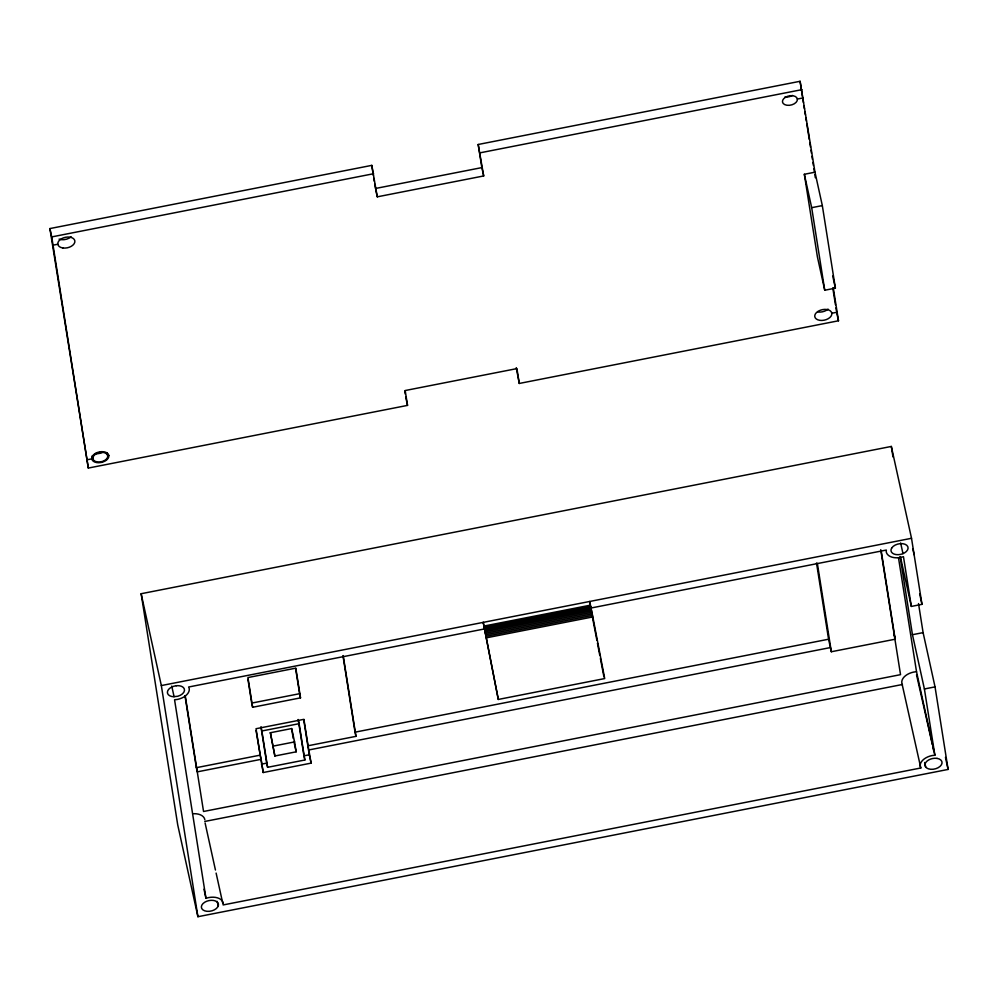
<?xml version="1.0" encoding="UTF-8"?>
<svg xmlns="http://www.w3.org/2000/svg" width="998" height="998" viewBox="0 0 998 998"><rect width="100%" height="100%" fill="white"/><g stroke="black" fill="none" stroke-linecap="round" stroke-linejoin="round"><path stroke-width="1.5" d="M203.979 889.218L205.975 898.325L208.607 897.589A13.56 8.346 -12.4 0 1 223.215 903.227L223.128 904.949L920.805 767.986L901.83 682.906A13.56 8.346 -12.4 0 1 913.831 672.041L916.526 671.741L934.876 755.236L932.182 755.536A13.56 8.346 -12.4 0 0 920.193 766.402L920.805 767.986M833.305 288.01L838.495 320.782L519.272 383.457L516.914 368.599L405.188 390.53L407.533 405.388L88.311 468.062L49.9 228.567L371.792 165.369L377.281 196.831L483.693 175.947L478.192 144.485L800.084 81.287L814.979 172.192L822.327 205.588L835.388 288.148L824.747 290.231L817.399 256.835L804.338 174.276L814.979 172.192M88.311 468.062L51.734 236.913L373.626 173.714M480.038 152.831L801.918 89.645M53.044 245.171L57.834 244.223M797.377 99.039A7.597 4.678 -12.4 0 0 785.563 97.23A7.597 4.678 -12.4 0 0 786.836 105.239A7.597 4.678 -12.4 0 0 797.377 99.039L803.228 97.891M478.192 144.485L481.859 167.602L375.448 188.485L374.761 184.156M824.747 290.231L811.686 207.684L822.327 205.588M831.821 313.247A8.683 5.339 -12.4 0 0 818.323 311.176A8.683 5.339 -12.4 0 0 819.77 320.333A8.683 5.339 -12.4 0 0 831.821 313.247L837.135 312.199M87.001 459.804L92.851 458.656L92.24 455.874M108.819 455.525A8.683 5.339 -12.4 0 1 96.769 462.598A8.683 5.339 -12.4 0 1 95.321 453.454A8.683 5.339 -12.4 0 1 108.819 455.525L107.759 455.724A7.597 4.678 -12.4 0 1 97.218 461.924A7.597 4.678 -12.4 0 1 95.945 453.915A7.597 4.678 -12.4 0 1 107.759 455.724L107.148 452.942M918.509 603.565L923.1 632.62L935.039 686.886L948.1 769.433L197.916 916.713L177.719 824.872L141.142 593.723L891.326 446.443L911.523 538.296L921.977 604.339L911.336 606.422L900.396 556.672M197.916 916.713L161.339 685.564L911.523 538.296M484.03 626.045L590.442 605.162L592.837 616.926L604.713 678.565L498.301 699.448L483.232 622.378L498.301 699.448M484.317 627.405L590.729 606.51M484.616 628.802L591.028 607.907M484.267 628.977L188.634 687.011L189.246 688.595A13.56 8.346 -12.4 0 1 177.257 699.461L174.563 699.773L205.975 898.325M591.864 614.194L590.679 608.081L886.324 550.048L886.224 551.769A13.56 8.346 -12.4 0 0 900.832 557.408L903.464 556.672L911.336 606.422M484.916 630.237L591.315 609.354M485.215 631.709L591.627 610.826M485.515 633.219L591.926 612.323M485.826 634.74L592.238 613.845M486.126 636.275L592.538 615.379M486.425 637.809L592.837 616.926M252.631 707.27L247.928 677.555L295.807 668.149L300.51 697.864L252.631 707.27L251.708 703.091L299.6 693.697L295.595 668.435M299.113 723.675L304.864 760.002L267.614 767.312L261.863 730.985L299.113 723.675L298.19 719.508L303.704 754.313M270.371 732.732L291.653 728.552L294.585 741.913L296.156 751.818L274.874 755.997L270.371 732.732L274.874 755.997M273.315 746.08L294.585 741.913M256.074 730.661L263.21 772.527L311.102 763.133L308.095 745.755L355.974 736.349L355.051 732.17L828.577 639.219L816.514 563.009M260.204 755.149L261.127 759.328L197.28 771.853L196.357 767.687L260.204 755.149L256.024 728.727L303.916 719.333L308.095 745.755M309.006 749.922L830.411 647.565M934.876 755.236L924.398 688.969L912.459 634.703L923.1 632.62M828.577 639.219L831.334 651.744L895.181 639.207L881.184 550.809M261.376 764.181L266.703 763.133L260.952 726.818L261.863 730.985M303.716 719.733L309.268 754.787L303.941 755.823L304.864 760.002M204.765 821.454L902.442 684.491M924.398 688.969L935.039 686.886M916.526 674.76L932.357 744.62M912.808 548.775L914.143 554.801M919.657 593.785L921.977 604.339M900.645 542.999L902.978 553.616M945.455 757.395L948.1 769.433M832.719 275.997L835.388 288.148M933.03 747.664L933.691 750.696M836.96 313.834L838.495 320.782M804.338 174.276L811.686 207.684M924.722 762.472L925.72 767.025M894.258 635.027L895.181 639.207M590.442 605.162L589.643 601.482L590.679 608.081M481.859 167.602L483.693 175.947M519.272 383.457L516.253 367.676M375.747 189.882L377.281 196.831M405.699 397.042L407.533 405.388M299.6 693.697L300.51 697.864M309.268 754.787L311.102 763.133M293.874 741.427L296.156 751.818M266.703 763.133L267.614 767.312M205.101 822.976L215.443 870.031M216.117 873.075L222.791 903.44M171.743 686.088L174.076 696.704M217.19 901.369L218.188 905.922M141.142 593.723L161.339 685.564M49.9 228.567L51.734 236.913M592.45 617.251L596.866 640.155M597.453 643.211L599.798 655.437M600.397 658.493L603.927 676.819M891.326 446.443L892.998 456.959M900.134 556.734L912.459 634.703M898.499 557.832L916.526 671.741M880.747 549.686L900.533 674.66L203.542 811.486L185.216 695.656M800.084 81.287L802.504 96.594M802.991 99.663L803.477 102.719M803.964 105.788L804.45 108.844M804.924 111.901L805.411 114.97M805.897 118.026L806.384 121.095M806.871 124.151L809.291 139.458M809.777 142.527L810.501 147.118M810.987 150.174L811.474 153.23M811.948 156.299L812.434 159.356M812.921 162.424L813.407 165.481M813.894 168.55L814.38 171.606M814.855 174.662L815.341 177.731M832.781 287.948L835.451 304.789M835.937 307.846L836.411 310.902M817.35 563.346L831.334 651.744M371.792 165.369L373.389 175.486M373.851 178.368L374.3 181.262M404.764 391.091L405.238 394.073M343.187 655.574L355.974 736.349M343 655.973L355.051 732.17M291.653 728.552L293.225 738.458M261.127 759.328L263.21 772.527M247.953 679.314L251.708 703.091M185.029 696.055L196.357 767.687M193.737 813.694A13.56 8.346 -12.4 0 1 204.852 819.745M71.12 236.763A8.683 5.339 -12.4 0 1 59.082 239.121M828.078 309.118A8.683 5.339 -12.4 0 1 817.936 311.975M792.449 95.434A7.597 4.678 -12.4 0 1 785.002 96.893M102.831 452.119A7.597 4.678 -12.4 0 1 95.384 453.579M218.375 905.473L217.776 906.92A8.683 5.339 -12.4 0 1 204.64 910.812A8.683 5.339 -12.4 0 1 204.777 902.192L206.723 901.244A8.683 5.339 -12.4 0 1 218.375 905.473M891.738 547.964L891.089 549.399A8.683 5.339 -12.4 0 0 902.541 553.828L904.512 552.892A8.683 5.339 -12.4 0 0 904.961 544.234A8.683 5.339 -12.4 0 0 891.738 547.964M176.234 685.751L174.014 686.187A8.683 5.339 -12.4 0 0 167.402 692.175A8.683 5.339 -12.4 0 0 173.465 696.729L177.881 696.23A8.683 5.339 -12.4 0 0 184.281 688.857L183.495 687.647A8.683 5.339 -12.4 0 0 176.234 685.751M937.022 758.38L934.889 758.255A8.683 5.339 -12.4 0 0 925.483 766.776L926.543 767.886A8.683 5.339 -12.4 0 0 940.104 766.352A8.683 5.339 -12.4 0 0 937.022 758.38M62.812 247.966A8.683 5.339 -12.4 0 0 74.85 240.88A8.683 5.339 -12.4 0 0 61.365 238.821A8.683 5.339 -12.4 0 0 62.812 247.966"/></g></svg>
